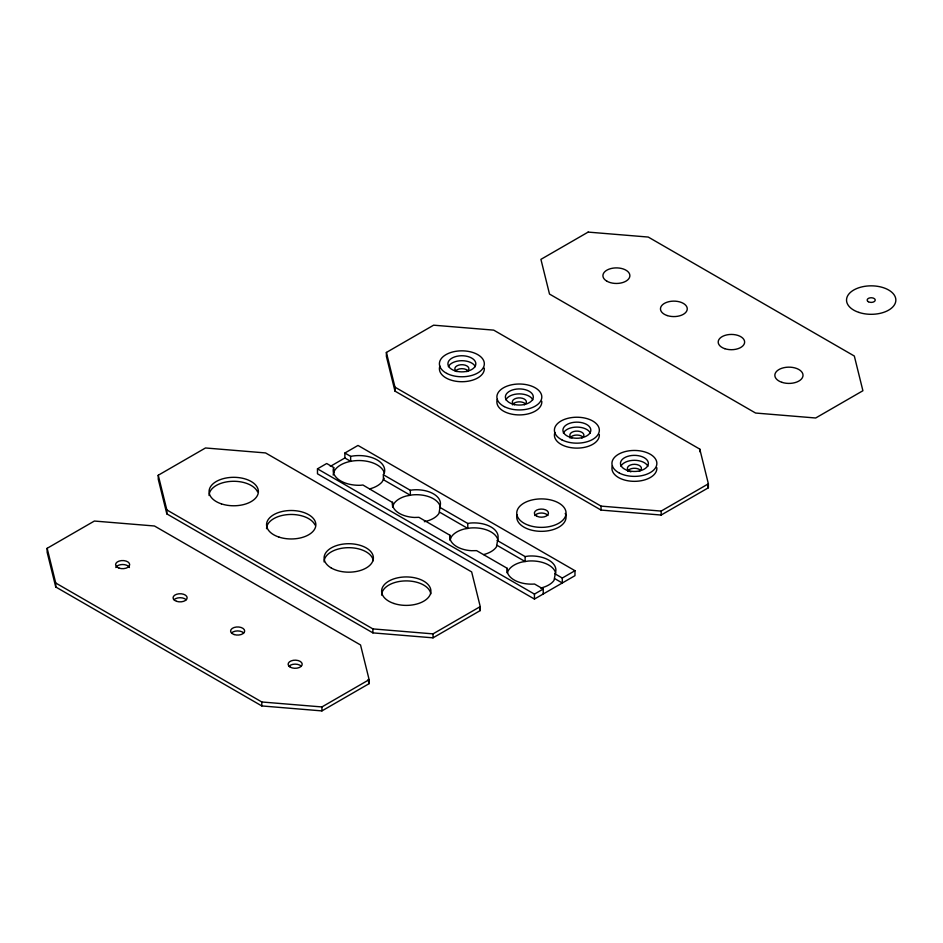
<?xml version="1.0" encoding="UTF-8"?>
<svg xmlns="http://www.w3.org/2000/svg" width="943" height="943" viewBox="0 0 943 943"><rect width="100%" height="100%" fill="white"/><g stroke="black" fill="none" stroke-linecap="round" stroke-linejoin="round"><path stroke-width="1.41" d="M330.333 466.372L344.867 457.98L344.867 453.029L357.998 445.438L574.971 570.704L574.971 575.666L534.445 599.064L317.473 473.799L317.473 468.836L326.702 463.508L333.692 467.551A25.744 14.864 0 0 0 360.639 485.268L362.925 485.008L392.465 502.478A24.046 13.886 0 0 0 414.425 517.459L418.916 517.33L449.952 535.259A24.164 13.956 0 0 0 471.276 550.7L476.604 550.641L507.299 568.358L507.263 571.835A24.412 14.086 0 0 0 534.563 584.035L543.227 589.033L543.227 593.996M424.35 521.691A24.046 13.886 0 0 0 439.049 513.275L440.381 504.776A24.046 13.886 0 0 0 412.15 489.971L410.335 490.301L383.377 474.742L384.202 473.327A25.744 14.864 0 0 0 350.655 456.365L344.867 453.029M449.941 535.294L449.952 540.209L451.449 536.72A24.164 13.956 0 0 1 464.262 529.011L470.321 528.009A24.164 13.956 0 0 1 497.845 539.702M483.641 554.578A24.164 13.956 0 0 0 496.454 546.881L497.963 538.382A24.164 13.956 0 0 0 470.321 523.047L467.775 523.471L439.497 507.145M540.728 588.055A24.412 14.086 0 0 0 553.989 580.464L555.663 571.953A24.412 14.086 0 0 0 528.398 556.075L525.121 556.57L497.102 540.398M384.202 478.29L382.045 481.967A25.744 14.864 0 0 1 369.739 488.898M158.259 475.237L205.48 447.972L265.584 452.935L471.653 571.906L480.246 606.608L480.246 610.569L433.014 637.833L372.909 632.883L166.84 513.9L158.259 479.197L158.259 475.237L166.84 509.939L166.84 513.9M47.15 548.307L94.371 521.043L154.475 525.994L360.544 644.977L369.137 679.679L369.137 683.64L321.917 710.904L261.812 705.942L55.731 586.97L47.15 552.268L47.15 548.307L55.731 583.01L55.731 586.97M386.394 352.446L433.615 325.182L493.719 330.133L699.789 449.116L708.382 483.818L708.382 487.779L661.149 515.043L601.056 510.08L394.976 391.109L386.394 356.407L386.394 352.446L394.976 387.149L394.976 391.109M166.84 509.939L372.909 628.91L433.014 633.873L480.246 606.608M55.731 583.01L261.812 701.981L321.917 706.944L369.137 679.679M394.976 387.149L601.056 506.12L661.149 511.082L708.382 483.818M317.473 468.836L534.445 594.102L543.227 589.033M554.826 573.733L562.287 578.035L574.971 570.704M439.497 512.096L467.775 528.434L467.775 523.471M497.102 545.36L525.121 561.533L525.121 556.57M554.826 578.684L562.287 582.986L562.287 578.035M344.867 457.98L350.655 461.327L350.655 456.365M707.698 485.008L708.382 487.779M479.551 607.799L480.246 610.569M368.1 679.479L369.137 683.64M699.789 449.116L699.789 451.756M661.149 511.082L661.149 515.043M601.056 506.12L601.056 510.08M534.445 594.102L534.445 599.064M507.299 568.358L507.299 573.108A24.412 14.086 0 0 1 522.233 561.969L528.398 561.038A24.412 14.086 0 0 1 555.686 573.226M433.014 633.873L433.014 637.833M410.335 490.301L410.335 495.264L383.377 479.692L383.377 474.742M392.594 502.136L392.594 507.098L393.797 503.892A24.046 13.886 0 0 1 406.174 496.03L412.15 494.922A24.046 13.886 0 0 1 440.086 506.12M372.909 628.91L372.909 632.883M333.692 467.551L333.692 472.502M321.917 706.944L321.917 710.904M261.812 701.981L261.812 705.942M565.222 513.416A24.648 14.228 0 0 1 542.484 531.322A24.648 14.228 0 0 1 517.141 514.619M534.87 515.597A7.037 4.067 0 0 1 541.317 513.027A7.037 4.067 0 0 1 547.883 515.491M289.065 666.159A7.037 4.067 0 0 1 301.265 666.159M231.53 632.953A7.037 4.067 0 0 1 243.73 632.953M174.007 599.736A7.037 4.067 0 0 1 186.207 599.736M115.824 567.533A7.037 4.067 0 0 1 122.625 564.515A7.037 4.067 0 0 1 129.427 567.533M333.209 475.083A25.744 14.864 0 0 1 357.244 460.573A25.744 14.864 0 0 1 384.39 473.138M324.086 561.91A24.648 14.228 0 0 1 347.672 547.694A24.648 14.228 0 0 1 373.298 560.672M209.087 495.511A24.648 14.228 0 0 1 230.516 481.401A24.648 14.228 0 0 1 257.545 491.833M266.563 528.705A24.648 14.228 0 0 1 287.992 514.583A24.648 14.228 0 0 1 315.021 525.015M381.62 595.127A24.648 14.228 0 0 1 405.195 580.912A24.648 14.228 0 0 1 430.821 593.89M541.789 401.294A22.467 12.966 0 0 1 517.53 414.873A22.467 12.966 0 0 1 497.385 399.219M505.861 399.856A13.968 8.063 0 0 1 519.345 393.879A13.968 8.063 0 0 1 532.842 399.856M656.847 467.728A22.467 12.966 0 0 1 632.588 481.295A22.467 12.966 0 0 1 612.443 465.642M620.918 466.278A13.968 8.063 0 0 1 634.403 460.302A13.968 8.063 0 0 1 647.888 466.278M599.312 434.511A22.467 12.966 0 0 1 575.053 448.078A22.467 12.966 0 0 1 554.92 432.424M563.384 433.073A13.968 8.063 0 0 1 576.88 427.096A13.968 8.063 0 0 1 590.365 433.073M484.313 368.112A22.467 12.966 0 0 1 460.054 381.679A22.467 12.966 0 0 1 439.909 366.025M448.385 366.674A13.968 8.063 0 0 1 461.87 360.697A13.968 8.063 0 0 1 475.355 366.674M630.879 471.889A7.037 4.067 0 0 1 628.639 466.042A7.037 4.067 0 0 1 638.93 465.253A7.037 4.067 0 0 1 639.389 471.241M571.894 438.035A7.037 4.067 0 0 1 571.894 432.283A7.037 4.067 0 0 1 581.855 432.283A7.037 4.067 0 0 1 581.855 438.035M514.371 404.818A7.037 4.067 0 0 1 514.371 399.066A7.037 4.067 0 0 1 524.332 399.066A7.037 4.067 0 0 1 524.332 404.818M456.895 371.636A7.037 4.067 0 0 1 456.895 365.884A7.037 4.067 0 0 1 466.856 365.884A7.037 4.067 0 0 1 466.856 371.636M627.602 471.288A7.037 4.067 0 0 1 633.484 468.306A7.037 4.067 0 0 1 640.509 470.298M570.079 438.071A7.037 4.067 0 0 1 575.961 435.088A7.037 4.067 0 0 1 582.974 437.092M512.544 404.853A7.037 4.067 0 0 1 518.426 401.871A7.037 4.067 0 0 1 525.451 403.875M455.775 370.693A7.037 4.067 0 0 1 467.976 370.693M588.149 232.096L540.917 259.36L549.51 294.063L755.579 413.034L815.683 417.997L862.904 390.732L854.323 356.03L648.254 237.058L588.149 232.096M537.204 516.387A7.037 4.067 0 0 0 548.413 513.605A7.037 4.067 0 0 0 538.63 509.397A7.037 4.067 0 0 0 537.204 516.387M529.094 525.463A24.648 14.228 0 0 0 566.071 513.133A24.648 14.228 0 0 0 529.094 500.804A24.648 14.228 0 0 0 529.094 525.463M290.185 667.102A7.037 4.067 0 0 0 301.96 665.286A7.037 4.067 0 0 0 293.344 660.3A7.037 4.067 0 0 0 290.185 667.102M234.112 634.533A7.037 4.067 0 0 0 244.673 631.02A7.037 4.067 0 0 0 234.112 627.496A7.037 4.067 0 0 0 234.112 634.533M176.589 601.328A7.037 4.067 0 0 0 187.15 597.803A7.037 4.067 0 0 0 176.589 594.279A7.037 4.067 0 0 0 176.589 601.328M119.101 568.134A7.037 4.067 0 0 0 129.674 564.621A7.037 4.067 0 0 0 119.101 561.097A7.037 4.067 0 0 0 119.101 568.134M331.311 568.004A24.648 14.228 0 0 0 372.556 561.627A24.648 14.228 0 0 0 342.356 544.205A24.648 14.228 0 0 0 331.311 568.004M221.405 503.868A24.648 14.228 0 0 0 258.382 491.551A24.648 14.228 0 0 0 221.405 479.221A24.648 14.228 0 0 0 221.405 503.868M278.892 537.062A24.648 14.228 0 0 0 315.858 524.732A24.648 14.228 0 0 0 278.892 512.403A24.648 14.228 0 0 0 278.892 537.062M393.938 603.485A24.648 14.228 0 0 0 430.916 591.155A24.648 14.228 0 0 0 393.938 578.837A24.648 14.228 0 0 0 393.938 603.485M781.888 382.328A14.086 8.133 0 0 0 803.023 375.279A14.086 8.133 0 0 0 781.888 368.241A14.086 8.133 0 0 0 781.888 382.328M724.79 348.686A13.237 7.65 0 0 0 744.64 342.073A13.237 7.65 0 0 0 724.79 335.449A13.237 7.65 0 0 0 724.79 348.686M606.868 281.179A13.473 7.78 0 0 0 629.417 277.69A13.473 7.78 0 0 0 612.915 268.154A13.473 7.78 0 0 0 606.868 281.179M667.184 315.551A13.379 7.721 0 0 0 687.258 308.856A13.379 7.721 0 0 0 667.184 302.161A13.379 7.721 0 0 0 667.184 315.551M858.873 312.404A24.648 14.228 0 0 0 895.85 300.074A24.648 14.228 0 0 0 858.873 287.745A24.648 14.228 0 0 0 858.873 312.404M868.338 301.725A4.043 2.334 0 0 0 875.104 300.676A4.043 2.334 0 0 0 870.153 297.823A4.043 2.334 0 0 0 868.338 301.725M504.281 406.598A22.467 12.966 0 0 0 541.306 399.714A22.467 12.966 0 0 0 512.462 384.638A22.467 12.966 0 0 0 504.281 406.598M512.367 403.969A13.968 8.063 0 0 0 533.314 396.979A13.968 8.063 0 0 0 512.367 390.001A13.968 8.063 0 0 0 512.367 403.969M619.327 473.032A22.467 12.966 0 0 0 656.363 466.137A22.467 12.966 0 0 0 627.519 451.072A22.467 12.966 0 0 0 619.327 473.032M627.425 470.392A13.968 8.063 0 0 0 648.371 463.414A13.968 8.063 0 0 0 627.425 456.436A13.968 8.063 0 0 0 627.425 470.392M561.804 439.815A22.467 12.966 0 0 0 598.84 432.931A22.467 12.966 0 0 0 569.985 417.855A22.467 12.966 0 0 0 561.804 439.815M569.89 437.175A13.968 8.063 0 0 0 590.837 430.197A13.968 8.063 0 0 0 569.89 423.218A13.968 8.063 0 0 0 569.89 437.175M446.793 373.416A22.467 12.966 0 0 0 483.83 366.532A22.467 12.966 0 0 0 454.986 351.456A22.467 12.966 0 0 0 446.793 373.416M454.891 370.788A13.968 8.063 0 0 0 475.838 363.798A13.968 8.063 0 0 0 454.891 356.819A13.968 8.063 0 0 0 454.891 370.788"/></g></svg>
